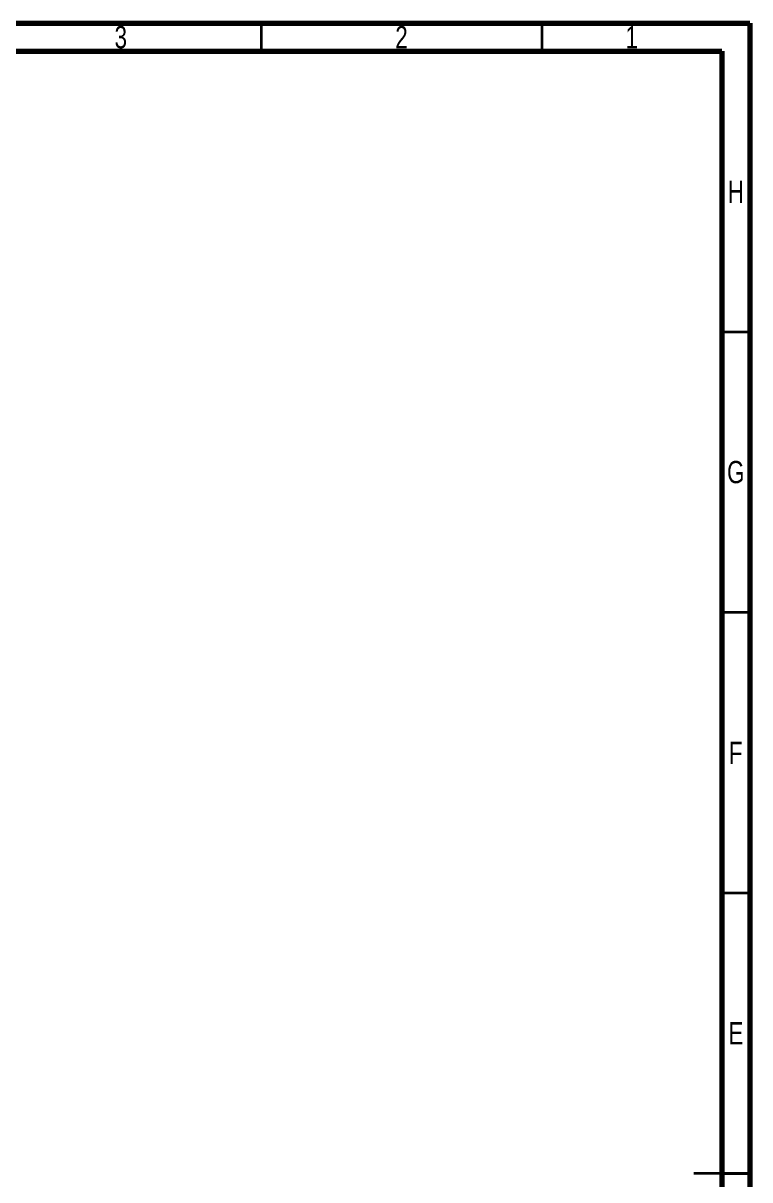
# Model space of a CAD drawing. Header units: millimetres. Extents: x 0.015 to 0.589, y 0.005 to 0.415.
# Drawn here: x 0.4596 to 0.589, y 0.2089 to 0.415 of the extents above; entities that cross this region are included whole.
import ezdxf

# ---------------------------------------------------------------- set-up
doc = ezdxf.new("R2010")
doc.units = ezdxf.units.MM
doc.styles.add('SLDTEXTSTYLE0', font='TXT', dxfattribs={"width": 0.75})

msp = doc.modelspace()

# ---------------------------------------------------------------- linework, layer by layer
at = {"color": 7, "linetype": 'Continuous', "lineweight": 70}
for p, q in [((0.015, 0.415), (0.589, 0.415)), ((0.589, 0.415), (0.589, 0.005000000000000001)), ((0.02, 0.41), (0.584, 0.41)), ((0.584, 0.41), (0.584, 0.01))]:
    msp.add_line(p, q, dxfattribs=at)
at = {"color": 7, "linetype": 'Continuous', "lineweight": 35}
for p, q in [((0.502, 0.41), (0.502, 0.415)), ((0.552, 0.41), (0.552, 0.415)), ((0.584, 0.36), (0.589, 0.36)), ((0.584, 0.3100000000000001), (0.589, 0.3100000000000001)), ((0.584, 0.26), (0.589, 0.26)), ((0.589, 0.21), (0.579, 0.21)), ((0.584, 0.21), (0.589, 0.21))]:
    msp.add_line(p, q, dxfattribs=at)

# ---------------------------------------------------------------- texts
at = {"color": 7, "linetype": 'Continuous', "lineweight": 0, "char_height": 0.003968749999999999, "attachment_point": 2, "style": 'SLDTEXTSTYLE0'}
for s, insert in [('3', (0.4769600369464606, 0.4144810290629315)), ('2', (0.5269600369464607, 0.4144810290629316)), ('1', (0.5679600369464606, 0.4144810290629315)), ('H', (0.5864903537835926, 0.3869246592771368)), ('G', (0.5864866788852959, 0.3369810290629315)), ('F', (0.5864577402090653, 0.2869246592771368)), ('E', (0.5865078089050948, 0.2369810290629316))]:
    msp.add_mtext(s, dxfattribs=dict(at, insert=insert))

doc.saveas('drawing.dxf')
